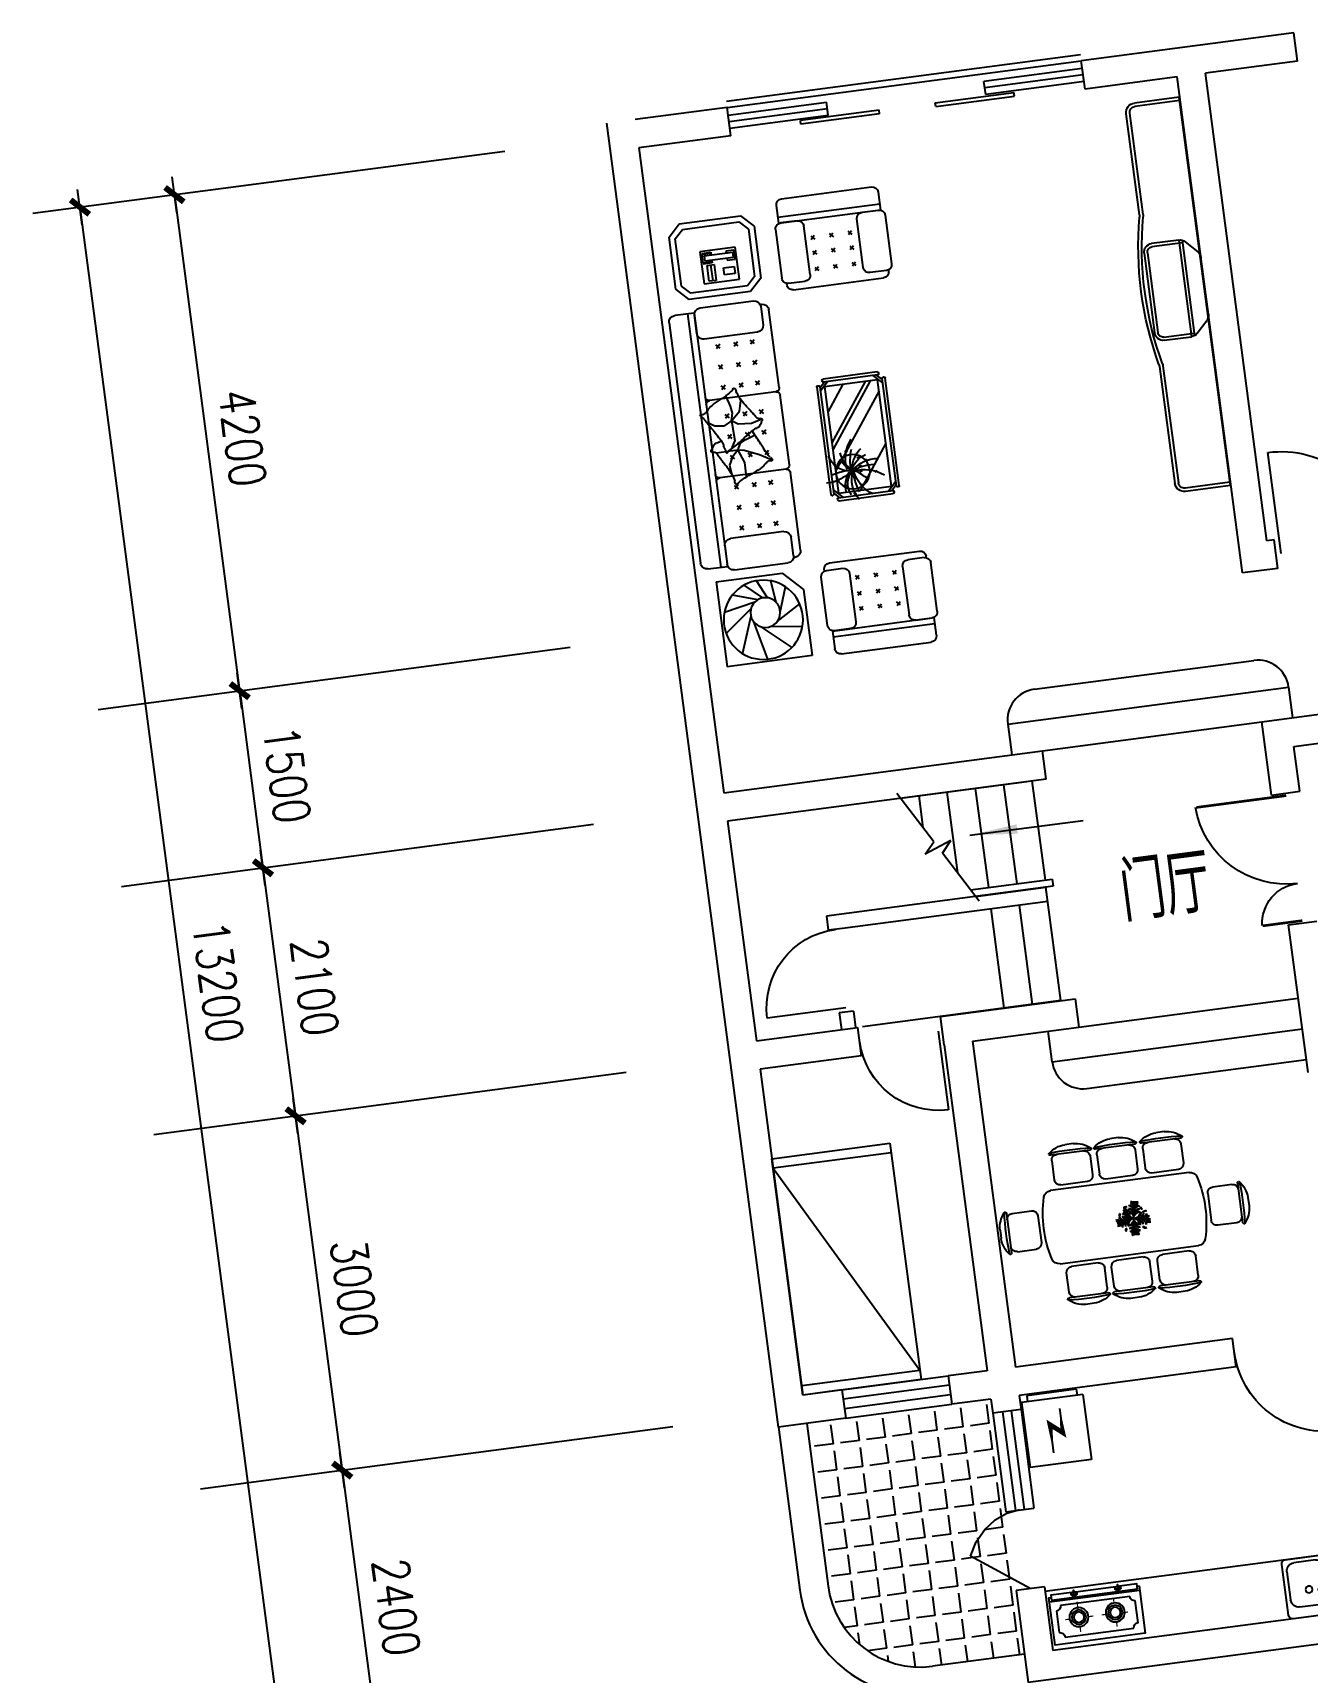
# Model space of a CAD drawing. Header units: millimetres. Extents: x 1109 to 32831, y 481 to 22737.
# Drawn here: x 1109 to 11815, y 8974 to 22737 of the extents above; entities that cross this region are included whole.
import ezdxf
from ezdxf.enums import TextEntityAlignment as Align

# ---------------------------------------------------------------- set-up
doc = ezdxf.new("R2010")
doc.units = ezdxf.units.MM
for name, color, linetype in [('AXIS', 3, 'Continuous'), ('BALCONY', 6, 'Continuous'), ('JJ', 252, 'Continuous'), ('PUB_DIM', 3, 'Continuous'), ('PUB_TEXT', 7, 'Continuous'), ('STAIR', 2, 'Continuous'), ('WALL', 255, 'Continuous'), ('WINDOW', 2, 'Continuous'), ('WINDOW_TEXT', 7, 'Continuous')]:
    doc.layers.add(name, color=color, linetype=linetype)
doc.styles.add('_HZPMK', font='txt.shx', dxfattribs={"bigfont": 'HZPMK.shx'})
doc.styles.add('DIM_FONT', font='SIMPLEX.shx', dxfattribs={"width": 0.8})
doc.styles.add('SIMPLEX', font='SIMPLEX.SHX')
doc.styles.get("Standard").update_dxf_attribs({"font": 'arial.ttf'})
doc.dimstyles.new('AXIS', dxfattribs={"dimtxt": 300, "dimasz": 1, "dimexe": 250, "dimexo": 300, "dimgap": 150, "dimtad": 1, "dimdec": 0, "dimdsep": 46, "dimtxsty": 'DIM_FONT', "dimblk": '_DIMX', "dimcen": 2.5, "dimse1": 1, "dimse2": 1, "dimclrt": 7, "dimadec": 0, "dimazin": 0, "dimtfac": 1, "dimtdec": 0, "dimtix": 1, "dimtmove": 2, "dimatfit": 3, "dimldrblk": '_DIMX', "dimfxl": 1, "dimtolj": 1, "dimtzin": 0, "dimarcsym": 0})

# ---------------------------------------------------------------- blocks, each defined once
blk = doc.blocks.new('_DIMX')
blk.add_line((-150, 0), (150, 0))
at = {"const_width": 50}
blk.add_lwpolyline([(-70, -70), (70, 70)], dxfattribs=at)
blk = doc.blocks.new('_C2IVN')
at = {"layer": 'JJ', "color": 8}
for p, q in [((-844, 1992), (-844, 1839)), ((-32, 2042), (-794, 2042)), ((18, 1842), (18, 1992)), ((327, 1946), (227, 1846)), ((847, 1946), (327, 1946)), ((947, 1846), (847, 1946)), ((-877, 1792), (-877, 1381)), ((18, 1892), (-844, 1892)), ((18, 1842), (-844, 1842)), ((-688, 1842), (-827, 1842)), ((-638, 1381), (-638, 1792)), ((-188, 1381), (-188, 1792)), ((-138, 1842), (2, 1842)), ((52, 1792), (52, 1381)), ((227, 1846), (227, 1405)), ((348, 1896), (277, 1825)), ((277, 1825), (277, 1426)), ((826, 1896), (348, 1896)), ((897, 1825), (826, 1896)), ((897, 1426), (897, 1825)), ((947, 1405), (947, 1846)), ((-549, 1700), (-579, 1669)), ((-579, 1700), (-549, 1669)), ((-391, 1700), (-422, 1669)), ((-422, 1700), (-391, 1669)), ((-234, 1700), (-264, 1669)), ((-264, 1700), (-234, 1669)), ((406, 1690), (706, 1690)), ((406, 1420), (406, 1690)), ((421, 1667), (489, 1667)), ((421, 1592), (421, 1667)), ((676, 1652), (436, 1652)), ((436, 1652), (436, 1607)), ((489, 1667), (489, 1652)), ((691, 1675), (616, 1675)), ((616, 1675), (616, 1652)), ((624, 1667), (624, 1652)), ((691, 1667), (624, 1667)), ((676, 1652), (676, 1607)), ((691, 1592), (691, 1667)), ((706, 1690), (706, 1420)), ((-549, 1573), (-579, 1542)), ((-579, 1573), (-549, 1542)), ((-391, 1573), (-422, 1542)), ((-422, 1573), (-391, 1542)), ((-234, 1573), (-264, 1542)), ((-264, 1573), (-234, 1542)), ((489, 1592), (421, 1592)), ((436, 1607), (676, 1607)), ((526, 1532), (436, 1532)), ((436, 1532), (436, 1472)), ((489, 1607), (489, 1592)), ((526, 1472), (526, 1532)), ((661, 1570), (601, 1570)), ((601, 1570), (601, 1435)), ((616, 1607), (616, 1585)), ((616, 1585), (691, 1585)), ((624, 1607), (624, 1592)), ((624, 1592), (691, 1592)), ((631, 1570), (631, 1435)), ((661, 1435), (661, 1570)), ((-549, 1435), (-579, 1405)), ((-579, 1435), (-549, 1405)), ((-422, 1435), (-391, 1405)), ((-391, 1435), (-422, 1405)), ((-234, 1435), (-264, 1405)), ((-264, 1435), (-234, 1405)), ((227, 1405), (327, 1305)), ((277, 1426), (348, 1355)), ((706, 1420), (406, 1420)), ((436, 1472), (526, 1472)), ((601, 1435), (661, 1435)), ((826, 1355), (897, 1426)), ((847, 1305), (947, 1405)), ((-844, 1331), (-844, 1322)), ((-827, 1331), (-688, 1331)), ((-32, 1272), (-794, 1272)), ((2, 1331), (-138, 1331)), ((18, 1331), (18, 1322)), ((327, 1305), (847, 1305)), ((348, 1355), (826, 1355)), ((194, 474), (194, 1132)), ((259, 1187), (249, 1187)), ((259, 1168), (259, 1014)), ((766, 1223), (314, 1223)), ((821, 1187), (821, -958)), ((821, 1187), (986, 1187)), ((821, 1014), (821, 1168)), ((876, 1187), (876, -958)), ((1041, 1132), (1041, -903)), ((314, 959), (766, 959)), ((351, 899), (385, 866)), ((351, 866), (385, 899)), ((491, 899), (524, 866)), ((491, 866), (524, 899)), ((642, 899), (675, 866)), ((642, 866), (675, 899)), ((351, 726), (385, 692)), ((351, 692), (385, 726)), ((491, 726), (524, 692)), ((491, 692), (524, 726)), ((642, 692), (675, 726)), ((642, 726), (675, 692)), ((351, 552), (385, 519)), ((351, 519), (385, 552)), ((491, 552), (524, 519)), ((491, 519), (524, 552)), ((642, 552), (675, 519)), ((642, 519), (675, 552)), ((-699, -473), (-699, 436)), ((-689, 446), (-684, 446)), ((-674, 427), (-630, 471)), ((-674, 399), (-602, 471)), ((-674, -473), (-674, 436)), ((-649, 486), (-649, 481)), ((-639, 496), (-180, 496)), ((-639, 471), (-180, 471)), ((-634, -469), (-634, 431)), ((-634, 431), (-184, 431)), ((-572, 431), (-184, -102)), ((-529, 431), (-184, -43)), ((-340, 431), (-184, 216)), ((-144, 399), (-216, 471)), ((-144, 427), (-188, 471)), ((-184, 431), (-184, -469)), ((-170, 486), (-170, 481)), ((-144, 436), (-144, -473)), ((-129, 446), (-134, 446)), ((-119, 436), (-119, -473)), ((227, 442), (788, 442)), ((529, 409), (534, 430)), ((620, 372), (647, 458)), ((647, 458), (653, 460)), ((-634, 336), (-184, -284)), ((194, -181), (194, 410)), ((351, 276), (385, 309)), ((351, 309), (385, 276)), ((491, 276), (524, 309)), ((491, 309), (524, 276)), ((552, 320), (529, 409)), ((627, 249), (552, 320)), ((610, 312), (620, 372)), ((627, 249), (610, 312)), ((642, 276), (675, 309)), ((642, 309), (675, 276)), ((374, 229), (465, 205)), ((465, 205), (576, 215)), ((576, 215), (627, 249)), ((627, 249), (623, 82)), ((627, 249), (697, 212)), ((697, 212), (772, 222)), ((772, 222), (834, 262)), ((351, 102), (385, 136)), ((351, 136), (385, 102)), ((528, 77), (451, 104)), ((491, 102), (524, 136)), ((491, 136), (524, 102)), ((577, 53), (528, 77)), ((607, -3), (577, 53)), ((601, 51), (649, 24)), ((623, 82), (650, 33)), ((642, 136), (675, 102)), ((642, 102), (675, 136)), ((649, 24), (686, 3)), ((650, 33), (656, 22)), ((-634, -106), (-371, -469)), ((331, -123), (432, -65)), ((351, -71), (385, -38)), ((351, -38), (385, -71)), ((432, -65), (556, -12)), ((491, -71), (524, -38)), ((491, -38), (524, -71)), ((556, -12), (607, -3)), ((607, -3), (565, -113)), ((565, -113), (566, -234)), ((607, -3), (692, -2)), ((607, -3), (658, -53)), ((642, -71), (675, -38)), ((642, -38), (675, -71)), ((658, -53), (693, -117)), ((693, -117), (683, -199)), ((706, -2), (791, -2)), ((194, -903), (194, -245)), ((227, -213), (788, -213)), ((351, -291), (385, -324)), ((351, -324), (385, -291)), ((491, -291), (524, -324)), ((491, -324), (524, -291)), ((642, -291), (675, -324)), ((642, -324), (675, -291)), ((-689, -483), (-684, -483)), ((-674, -437), (-602, -509)), ((-674, -465), (-630, -509)), ((-649, -524), (-649, -519)), ((-180, -509), (-639, -509)), ((-180, -534), (-639, -534)), ((-184, -469), (-634, -469)), ((-144, -437), (-216, -509)), ((-144, -465), (-188, -509)), ((-170, -524), (-170, -519)), ((-129, -483), (-134, -483)), ((351, -464), (385, -497)), ((351, -497), (385, -464)), ((491, -464), (524, -497)), ((491, -497), (524, -464)), ((642, -497), (675, -464)), ((642, -464), (675, -497)), ((351, -637), (385, -671)), ((351, -671), (385, -637)), ((491, -637), (524, -671)), ((491, -671), (524, -637)), ((642, -637), (675, -671)), ((642, -671), (675, -637)), ((259, -940), (259, -785)), ((314, -730), (766, -730)), ((821, -785), (821, -940)), ((259, -958), (249, -958)), ((986, -958), (818, -958)), ((-844, -1100), (-844, -1091)), ((-827, -1100), (-688, -1100)), ((-32, -1041), (-794, -1041)), ((2, -1100), (-138, -1100)), ((18, -1100), (18, -1091)), ((373, -1073), (213, -1233)), ((766, -995), (314, -995)), ((933, -1073), (373, -1073)), ((933, -1073), (933, -1793)), ((-877, -1561), (-877, -1150)), ((-638, -1150), (-638, -1561)), ((-579, -1205), (-549, -1175)), ((-549, -1205), (-579, -1175)), ((-391, -1205), (-422, -1175)), ((-422, -1205), (-391, -1175)), ((-264, -1205), (-234, -1175)), ((-234, -1205), (-264, -1175)), ((-188, -1150), (-188, -1561)), ((52, -1561), (52, -1150)), ((213, -1233), (213, -1793)), ((432, -1398), (360, -1192)), ((455, -1312), (476, -1126)), ((521, -1264), (595, -1110)), ((561, -1259), (702, -1132)), ((605, -1269), (812, -1204)), ((-579, -1342), (-549, -1312)), ((-549, -1342), (-579, -1312)), ((-422, -1342), (-391, -1312)), ((-391, -1342), (-422, -1312)), ((-264, -1342), (-234, -1312)), ((-234, -1342), (-264, -1312)), ((467, -1471), (260, -1348)), ((633, -1285), (896, -1338)), ((668, -1333), (904, -1515)), ((-579, -1469), (-549, -1439)), ((-549, -1469), (-579, -1439)), ((-422, -1469), (-391, -1439)), ((-391, -1469), (-422, -1439)), ((-264, -1469), (-234, -1439)), ((-234, -1469), (-264, -1439)), ((525, -1504), (262, -1540)), ((610, -1497), (373, -1703)), ((664, -1447), (590, -1775)), ((680, -1399), (792, -1698)), ((-844, -1761), (-844, -1609)), ((18, -1611), (-844, -1611)), ((-688, -1611), (-827, -1611)), ((-138, -1611), (2, -1611)), ((18, -1611), (18, -1761)), ((18, -1661), (-844, -1661)), ((-32, -1811), (-794, -1811)), ((213, -1793), (933, -1793))]:
    blk.add_line(p, q, dxfattribs=at)
for centre, radius in [((-327, -308), 144), ((580, -1442), 333), ((556, -1384), 125)]:
    blk.add_circle(centre, radius, dxfattribs=at)
for centre, radius, start, end in [((-794, 1992), 50, 90, 180), ((-32, 1992), 50, 0, 90), ((-827, 1792), 50, 90, 180), ((-688, 1792), 50, 0, 90), ((-138, 1792), 50, 90, 180), ((2, 1792), 50, 0, 90), ((-827, 1381), 50, 180, 270), ((-688, 1381), 50, 270, 0), ((-138, 1381), 50, 180, 270), ((2, 1381), 50, 270, 0), ((-794, 1322), 50, 180, 270), ((-32, 1322), 50, 270, 0), ((249, 1132), 55, 90, 180), ((314, 1168), 55, 90, 180), ((766, 1168), 55, 0, 90), ((986, 1132), 55, 0, 90), ((314, 1014), 55, 180, 270), ((766, 1014), 55, 270, 0), ((-689, 436), 10, 90, 180), ((-684, 436), 10, 0, 90), ((-639, 486), 10, 90, 180), ((-639, 481), 10, 180, 270), ((-180, 486), 10, 0, 90), ((-180, 481), 10, 270, 0), ((-134, 436), 10, 90, 180), ((-129, 436), 10, 0, 90), ((227, 475), 33, 180, 270), ((227, 409), 33, 90, 180), ((37, 684), 559, 325.4126, 332.1561), ((190, 603), 385, 332.1561, 340.2795), ((500, 492), 56.4, 340.2795, 356.2928), ((610, 485), 53.6, 159.8645, 176.2928), ((602, 488), 45.6, 141.213, 159.8645), ((571, 513), 5.2, 83.8661, 141.213), ((570, 503), 15, 33.4134, 83.8661), ((639, 549), 67.7, 213.4134, 236.5715), ((1915, 2483), 2385, 236.5715, 237.7316), ((728, 602), 161, 237.7316, 242.1966), ((881, 892), 489, 242.1966, 244.6678), ((40, -884), 1477, 63.2463, 64.6678), ((-103, -1168), 1795, 60.6692, 63.2463), ((788, 475), 33, 270, 0), ((788, 409), 33, 0, 90), ((-1874, 1817), 2775, 325.6145, 326.4901), ((1946, -713), 1807, 145.4049, 146.4901), ((4960, -2791), 5467, 145.0565, 145.4049), ((-3810, 3336), 5231, 325.0565, 325.4126), ((689, 243), 176, 52.4353, 60.6692), ((753, 325), 72.6, 38.8084, 52.4353), ((945, 479), 174, 218.8084, 227.6032), ((1040, 584), 315, 227.6032, 231.6909), ((1473, -131), 750, 145.8019, 148.3802), ((866, 364), 35.3, 231.6909, 243.9379), ((857, 345), 13.7, 243.9379, 261.2374), ((911, 251), 71, 129.9234, 145.8019), ((865, 400), 69.1, 261.2374, 268.9162), ((864, 343), 12.7, 268.9162, 311.9297), ((831, 346), 53.9, 309.9234, 328.1636), ((877, 330), 5.64, 65.228, 131.9297), ((850, 335), 31.6, 328.1636, 352.4572), ((877, 331), 3.97, 352.4572, 65.228), ((382, 225), 11.4, 79.6592, 211.7183), ((426, 252), 62.4, 211.7183, 217.0321), ((343, 190), 40.5, 30.4335, 37.0321), ((83, 36), 343, 29.121, 30.4335), ((899, 491), 592, 209.121, 210.1198), ((390, 268), 32.1, 259.6592, 325.6145), ((556, 292), 195, 210.1198, 216.4272), ((455, 218), 69.4, 216.4272, 227.0111), ((421, 182), 20.2, 227.0111, 270.9539), ((422, 120), 41.1, 60.4885, 90.9539), ((-1, -628), 901, 57.8519, 60.4885), ((366, 175), 104, 336.2962, 342.1681), ((3217, -1242), 2818, 149.4252, 151.9004), ((4721, -2131), 4564, 148.3802, 149.4252), ((-3686, 2036), 4564, 332.776, 333.8211), ((-2119, 1266), 2818, 333.8211, 336.2962), ((-326, -1145), 1511, 55.8164, 57.8519), ((-265, -1055), 1402, 52.9687, 55.8164), ((696, 218), 192, 232.9687, 240.6692), ((676, -15), 20.7, 10.0915, 60.6692), ((875, -48), 175, 158.024, 164.9225), ((563, 78), 161, 338.024, 345.2264), ((657, 53), 63.8, 345.2264, 357.4165), ((780, 47), 59.4, 164.7831, 177.4165), ((823, 36), 104, 151.9004, 164.7831), ((1137, 900), 901, 243.5599, 244.8844), ((772, 121), 41.1, 244.8844, 275.3498), ((778, 60), 20.2, 51.407, 95.3498), ((816, -23), 32.1, 84.0551, 150.0104), ((747, 22), 69.4, 40.823, 51.407), ((652, -60), 195, 34.5157, 40.823), ((325, -285), 592, 33.5169, 34.5157), ((1104, 231), 343, 213.5169, 214.8293), ((820, 20), 11.4, 264.0551, 36.1142), ((856, 58), 40.5, 214.8293, 221.428), ((779, -10), 62.4, 36.1142, 41.428), ((-606, -344), 291, 13.0452, 49.7766), ((-570, -228), 293, 348.5516, 40.9815), ((-815, -280), 502, 358.3286, 18.729), ((-293, -130), 6, 90, 270), ((-293, -130), 6, 270, 90), ((362, -125), 31.6, 152.5595, 176.8531), ((335, -124), 3.97, 176.8531, 249.6239), ((335, -122), 5.64, 249.6239, 316.3255), ((382, -135), 53.9, 134.3193, 152.5595), ((349, -135), 12.7, 93.3121, 136.3255), ((295, -46), 71, 314.3193, 330.1978), ((352, -191), 69.1, 85.6333, 93.3121), ((-294, 291), 750, 330.1978, 332.776), ((356, -136), 13.7, 68.3338, 85.6333), ((348, -156), 35.3, 56.0868, 68.3338), ((192, -388), 315, 51.9991, 56.0868), ((1200, -411), 559, 149.8085, 156.552), ((700, -10), 4.18, 190.0915, 333.5248), ((696, -8), 8.25, 333.5248, 357.164), ((735, -10), 30.4, 164.9225, 177.164), ((5238, -2761), 5231, 149.4524, 149.8085), ((-3975, 2676), 5467, 329.4524, 329.8007), ((-811, 835), 1807, 329.8007, 330.8859), ((3191, -1394), 2775, 150.0104, 150.8859), ((-511, -482), 260, 44.4861, 99.3762), ((-474, -613), 346, 65.0888, 95.9637), ((-451, -226), 6, 90, 270), ((-496, -364), 190, 24.0956, 76.2953), ((-451, -226), 6, 270, 90), ((-395, -270), 6, 90, 270), ((-395, -270), 6, 270, 90), ((-388, -196), 6, 90, 270), ((-388, -196), 6, 270, 90), ((-370, -176), 126, 298.8901, 348.4579), ((-500, -110), 259, 318.7581, 353.8624), ((-329, -109), 193, 276.9904, 348.0284), ((-286, -259), 6, 90, 270), ((-286, -259), 6, 270, 90), ((-263, -231), 6, 90, 270), ((-263, -231), 6, 270, 90), ((227, -180), 33, 180, 270), ((227, -246), 33, 90, 180), ((279, -277), 174, 43.2042, 51.9991), ((459, -108), 72.6, 223.2042, 236.8312), ((515, -22), 176, 236.8312, 245.0651), ((1198, 1446), 1795, 245.0651, 247.6422), ((1077, 1152), 1477, 247.6422, 249.0637), ((374, -683), 489, 66.5925, 69.0637), ((504, -383), 161, 62.1274, 66.5925), ((-535, -2349), 2385, 60.9674, 62.1274), ((589, -323), 67.7, 37.8092, 60.9674), ((621, -259), 45.6, 325.6089, 344.2604), ((613, -257), 53.6, 344.2604, 0.6887), ((723, -255), 56.4, 164.6754, 180.6887), ((1040, -342), 385, 156.552, 164.6754), ((788, -180), 33, 270, 0), ((788, -246), 33, 0, 90), ((-385, -624), 325, 81.2496, 128.2333), ((-520, -330), 6, 90, 270), ((-520, -330), 6, 270, 90), ((-620, -269), 287, 301.315, 352.1378), ((-1569, 1013), 1790, 309.0488, 312.6799), ((-395, -311), 6, 90, 270), ((-395, -311), 6, 270, 90), ((-967, -267), 642, 340.5249, 357.8244), ((-540, -405), 234, 323.3231, 25.7633), ((-339, -303), 6, 90, 270), ((-339, -303), 6, 270, 90), ((-329, -283), 6, 90, 270), ((-326, -314), 6, 90, 270), ((-329, -283), 6, 270, 90), ((92, 395), 810, 238.9873, 250.361), ((-326, -314), 6, 270, 90), ((-319, -300), 6, 90, 270), ((-440, -421), 169, 332.9909, 45.9102), ((-319, -300), 6, 270, 90), ((-306, -294), 6, 90, 270), ((-306, -294), 6, 270, 90), ((-482, -448), 233, 355.8741, 36.9558), ((-287, -782), 490, 73.8561, 89.1105), ((-250, -415), 6, 90, 270), ((-250, -415), 6, 270, 90), ((-119, -156), 219, 252.9456, 276.4814), ((655, -272), 15, 217.8092, 268.262), ((654, -282), 5.2, 268.262, 325.6089), ((-689, -473), 10, 180, 270), ((-684, -473), 10, 270, 0), ((-639, -519), 10, 90, 180), ((-639, -524), 10, 180, 270), ((-385, -424), 6, 90, 270), ((-385, -424), 6, 270, 90), ((-322, -492), 6, 90, 270), ((-322, -492), 6, 270, 90), ((-180, -519), 10, 0, 90), ((-180, -524), 10, 270, 0), ((-134, -473), 10, 180, 270), ((-129, -473), 10, 270, 0), ((314, -785), 55, 90, 180), ((766, -785), 55, 0, 90), ((249, -903), 55, 180, 270), ((314, -940), 55, 180, 270), ((766, -940), 55, 270, 0), ((986, -903), 55, 270, 0), ((-827, -1150), 50, 90, 180), ((-794, -1091), 50, 90, 180), ((-688, -1150), 50, 0, 90), ((-138, -1150), 50, 90, 180), ((-32, -1091), 50, 360, 90), ((2, -1150), 50, 0, 90), ((-827, -1561), 50, 180, 270), ((-688, -1561), 50, 270, 0), ((-138, -1561), 50, 180, 270), ((2, -1561), 50, 270, 0), ((-794, -1761), 50, 180, 270), ((-32, -1761), 50, 270, 0)]:
    blk.add_arc(centre, radius, start, end, dxfattribs=at)
at = {"style": 'DIM_FONT', "width": 0.8, "flags": 9}
for tag in ['XSIZE', 'YSIZE']:
    blk.add_attdef(tag, (0, 0), '', height=0.5, dxfattribs=at)
blk = doc.blocks.new('M_C26ZLR')
for p, q in [((-238, 923), (222, 923)), ((-58, 1023), (42, 1023)), ((-233, 856), (-233, 631)), ((217, 856), (217, 631)), ((-165, 563), (150, 563)), ((-939, -238), (-939, 222)), ((-872, 217), (-647, 217)), ((856, 217), (631, 217)), ((923, 222), (923, -238)), ((-1039, -58), (-1039, 42)), ((-579, -165), (-579, 150)), ((563, 150), (563, -165)), ((1023, 42), (1023, -58)), ((-872, -233), (-647, -233)), ((856, -233), (631, -233)), ((-233, -872), (-233, -647)), ((150, -579), (-165, -579)), ((217, -872), (217, -647)), ((222, -939), (-238, -939)), ((42, -1039), (-58, -1039))]:
    blk.add_line(p, q)
blk.add_circle((-8, -8), 500)
for centre, radius, start, end in [((-247, 940), 10, 130.7265, 202.67), ((-238, 943), 20, 202.67, 270), ((-48, 708), 316, 91.7651, 130.7265), ((-8, -1754), 2713, 84.8023, 95.1977), ((-165, 856), 67.5, 90, 180), ((32, 708), 316, 49.2735, 88.2349), ((150, 856), 67.5, 0, 90), ((222, 943), 20, 270, 337.33), ((231, 940), 10, 337.33, 49.2735), ((-165, 631), 67.5, 180, 270), ((150, 631), 67.5, 270, 0), ((-724, 32), 316, 139.2735, 178.2349), ((1739, -8), 2713, 174.8023, 185.1977), ((-955, 231), 10, 67.33, 139.2735), ((-959, 222), 20, 0, 67.33), ((-872, 150), 67.5, 90, 180), ((-647, 150), 67.5, 0, 90), ((631, 150), 67.5, 90, 180), ((856, 150), 67.5, 0, 90), ((943, 222), 20, 112.67, 180), ((940, 231), 10, 40.7265, 112.67), ((708, 32), 316, 1.7651, 40.7265), ((-1754, -8), 2713, 354.8023, 5.1977), ((-724, -48), 316, 181.7651, 220.7265), ((-872, -165), 67.5, 180, 270), ((-647, -165), 67.5, 270, 0), ((631, -165), 67.5, 180, 270), ((856, -165), 67.5, 270, 0), ((708, -48), 316, 319.2735, 358.2349), ((-955, -247), 10, 220.7265, 292.67), ((-959, -238), 20, 292.67, 0), ((943, -238), 20, 180, 247.33), ((940, -247), 10, 247.33, 319.2735), ((-165, -647), 67.5, 90, 180), ((150, -647), 67.5, 0, 90), ((-165, -872), 67.5, 180, 270), ((150, -872), 67.5, 270, 0), ((-247, -955), 10, 157.33, 229.2735), ((-238, -959), 20, 90, 157.33), ((-48, -724), 316, 229.2735, 268.2349), ((-8, 1739), 2713, 264.8023, 275.1977), ((32, -724), 316, 271.7651, 310.7265), ((222, -959), 20, 22.67, 90), ((231, -955), 10, 310.7265, 22.67)]:
    blk.add_arc(centre, radius, start, end)
at = {"width": 0.8, "flags": 9}
for tag in ['XSIZE', 'YSIZE']:
    blk.add_attdef(tag, (0, 0), '', height=0.5, dxfattribs=at)
blk = doc.blocks.new('M_E28MVF')
at = {"color": 0, "linetype": 'ByBlock'}
for p, q in [((0, 413), (0, -413)), ((564, 454), (41, 454)), ((193, 413), (482, 413)), ((606, -413), (606, 413)), ((110, 110), (110, 330)), ((564, 330), (564, 110)), ((65, -3), (76, 16)), ((280, -98), (118, 24)), ((482, 28), (193, 28)), ((79, -42), (266, -122)), ((110, -330), (110, -110)), ((194, -28), (482, -28)), ((266, -122), (280, -98)), ((564, -110), (564, -330)), ((41, -454), (564, -454)), ((482, -413), (193, -413))]:
    blk.add_line(p, q, dxfattribs=at)
for centre, radius in [((275, 213), 34.4), ((69, 83), 27.5), ((69, -83), 27.5), ((275, -213), 34.4)]:
    blk.add_circle(centre, radius, dxfattribs=at)
for centre, radius, start, end in [((41, 413), 41.3, 90, 180), ((193, 330), 82.6, 90, 180), ((482, 330), 82.6, 0, 90), ((564, 413), 41.3, 0, 90), ((100, 3), 27.5, 50.5377, 150), ((193, 110), 82.6, 180, 270), ((482, 110), 82.6, 270, 0), ((89, -16), 27.5, 150, 249.4623), ((193, -110), 82.6, 146.607, 180), ((482, -110), 82.6, 0, 90), ((193, -330), 82.6, 180, 270), ((482, -330), 82.6, 270, 0), ((41, -413), 41.3, 180, 270), ((564, -413), 41.3, 270, 0)]:
    blk.add_arc(centre, radius, start, end, dxfattribs=at)
at = {"style": 'DIM_FONT', "width": 0.8, "flags": 9}
for tag in ['XSIZE', 'YSIZE']:
    blk.add_attdef(tag, (0, 0), '', height=0.5, dxfattribs=at)
blk = doc.blocks.new('M_B8IMA')
for p, q in [((0.2774, 1.9293), (0.202, 1.6557)), ((0.5, 0), (0.2774, 1.9293)), ((0.202, 1.6557), (0.1396, 1.3096)), ((0.1396, 1.3096), (0.093, 0.9062)), ((0.093, 0.9062), (0.0642, 0.4632)), ((-0.5, 0.5), (0.0562, 0.5)), ((0.0642, 0.4632), (0.0545, 0)), ((0.0562, 0.5), (0.0562, -0.5)), ((-0.5, 0.15), (0.0562, 0.15)), ((-0.5, -0.15), (0.0562, -0.15)), ((-0.5, -0.5), (0.0562, -0.5))]:
    blk.add_line(p, q)
blk = doc.blocks.new('_E2XNZ')
at = {"layer": 'JJ', "linetype": 'Continuous'}
for p, q in [((-365, 382), (-365, -382)), ((-416, 171), (-416, 165)), ((-416, -200), (-416, -206))]:
    blk.add_line(p, q, dxfattribs=at)
for points in [[(-419, 184), (-419, 362), (-378, 362), (-378, -365)], [(-400, -382), (0, -382), (0, 382), (-400, 382), (-400, 362)], [(-322, -293), (-322, 293)], [(-282, 334), (-99, 334)], [(-55, 289), (-55, -293)], [(-419, -187), (-419, 153)], [(-378, -365), (-419, -365), (-419, -218)], [(-400, -365), (-400, -382)], [(-95, -334), (-282, -334)]]:
    blk.add_lwpolyline(points, dxfattribs=at)
for points in [[(-407, 165), (-433, 165), (-433, 171), (-407, 171)], [(-407, -206), (-433, -206), (-433, -200), (-407, -200)]]:
    blk.add_lwpolyline(points, close=True, dxfattribs=at)
for points in [[(-409, 144, 0.174705), (-405, 146, 0.104203), (-401, 151, 0.064948), (-398, 159, 0.051099), (-397, 168, 0.051099), (-398, 178, 0.064948), (-401, 185, 0.104203), (-405, 191, 0.174705), (-409, 192, 0.174705), (-414, 191, 0.104203), (-418, 185, 0.122225), (-421, 171, 0.051099)], [(-421, 165, 0.122225), (-418, 151, 0.104203), (-414, 146, 0.174705), (-409, 144, 0.174705)], [(-401, 144, 0.174705), (-397, 146, 0.104203), (-393, 151, 0.064948), (-390, 159, 0.051099), (-389, 168, 0.051099), (-390, 178, 0.064948), (-393, 185, 0.104203), (-397, 191, 0.174705), (-401, 192, 0.171308), (-405, 191, 0.104203)], [(-405, 146, 0.171308), (-401, 144, 0.174705)], [(-409, -227, 0.174705), (-405, -225, 0.104203), (-401, -220, 0.064948), (-398, -212, 0.051099), (-397, -203, 0.051099), (-398, -193, 0.064948), (-401, -186, 0.104203), (-405, -180, 0.174705), (-409, -179, 0.174705), (-414, -180, 0.104203), (-418, -186, 0.122225), (-421, -200, 0.051099)], [(-421, -206, 0.122225), (-418, -220, 0.104203), (-414, -225, 0.174705), (-409, -227, 0.174705)], [(-401, -227, 0.174705), (-397, -225, 0.104203), (-393, -220, 0.064948), (-390, -212, 0.051099), (-389, -203, 0.051099), (-390, -193, 0.064948), (-393, -186, 0.104203), (-397, -180, 0.174705), (-401, -179, 0.171308), (-405, -180, 0.104203)], [(-405, -225, 0.171308), (-401, -227, 0.174705)]]:
    blk.add_lwpolyline(points, format="xyb", dxfattribs=at)
at = {"layer": 'JJ', "linetype": 'Continuous', "const_width": 10}
for points in [[(-336, 152), (-270, 152)], [(-200, 233), (-200, 268)], [(-136, 154), (-82, 154)], [(-200, 31), (-200, 75)], [(-200, -99), (-200, -40)], [(-331, -155), (-281, -155)], [(-195, -262), (-195, -221)], [(-126, -155), (-85, -155)]]:
    blk.add_lwpolyline(points, dxfattribs=at)
at = {"layer": 'JJ', "linetype": 'Continuous'}
for centre, radius in [((-206, 153), 80), ((-206, 153), 60.4), ((-206, 153), 43.8), ((-206, -155), 80), ((-206, -155), 60.4), ((-206, -155), 43.8)]:
    blk.add_circle(centre, radius, dxfattribs=at)
for centre, radius, start, end in [((-322, 334), 40.7, 270, 0), ((-55, 334), 44.4, 180, 270), ((-322, -334), 40.7, 0, 90), ((-55, -334), 40.7, 90, 180)]:
    blk.add_arc(centre, radius, start, end, dxfattribs=at)
at = {"style": 'DIM_FONT', "width": 0.8, "flags": 9}
for tag in ['XSIZE', 'YSIZE']:
    blk.add_attdef(tag, (0, 0), '', height=0.5, dxfattribs=at)
blk = doc.blocks.new('_DBLK')
blk.add_line((-0.45, 0), (-0.45, -0.95))
blk.add_arc((-0.45, 0), 0.95, 270, 0)
at = {"layer": 'WINDOW_TEXT', "style": 'SIMPLEX', "flags": 9}
blk.add_attdef('A', text='', height=1, dxfattribs=at).set_placement((0, 1.5), align=Align.MIDDLE)
blk = doc.blocks.new('RECTANG')
for p, q in [((1, 1), (0, 1)), ((0, 1), (0, 0)), ((1, 0), (1, 1)), ((0, 0), (1, 0))]:
    blk.add_line(p, q)
blk = doc.blocks.new('M_C0')
for p, q in [((-920, 0), (-920, 1000)), ((-920, 1000), (920, 0)), ((920, 1000), (920, 0))]:
    blk.add_line(p, q)
at = {"xscale": 1999.996, "yscale": 999.998, "zscale": 1999.996}
blk.add_blockref('RECTANG', (-1000, 0), dxfattribs=at)
at = {"width": 0.8, "flags": 9}
for tag, p, height in [('XSIZE', (-998, 784), 0.0001), ('YSIZE', (998, 768), 0.0001), ('XSIZE', (0, 0), 0.5), ('YSIZE', (0, 0), 0.5)]:
    blk.add_attdef(tag, p, '', height=height, dxfattribs=at)
blk = doc.blocks.new('_E3ZHJ')
at = {"layer": 'JJ'}
for p, q in [((0, 420), (50, 420)), ((0, 0), (0, 420)), ((50, 470), (600, 470)), ((50, -50), (50, 470)), ((600, -50), (600, 470)), ((142, 160), (346, 160)), ((265, 258), (503, 258)), ((346, 160), (265, 258)), ((0, 0), (50, 0)), ((50, -50), (600, -50))]:
    blk.add_line(p, q, dxfattribs=at)
at = {"layer": 'JJ', "linetype": 'Continuous'}
for points in [[(503, 258, 0, 40, 0), (265, 258, 40, 40, 0), (307, 207, 40, 40, 0)], [(142, 160, 0, 40, 0), (346, 160, 40, 40, 0), (307, 207, 40, 40, 0)]]:
    blk.add_lwpolyline(points, format="xyseb", dxfattribs=at)
at = {"style": 'DIM_FONT', "width": 0.8, "flags": 9}
for tag in ['XSIZE', 'YSIZE']:
    blk.add_attdef(tag, (0, 0), '', height=0.5, dxfattribs=at)
blk = doc.blocks.new('_WBLK')
for p, q in [((-0.5, 0.5), (0.5, 0.5)), ((0.5, 0.167), (-0.5, 0.167)), ((0.5, -0.167), (-0.5, -0.167)), ((-0.5, -0.5), (0.5, -0.5))]:
    blk.add_line(p, q)
at = {"layer": 'WINDOW_TEXT', "style": 'SIMPLEX', "flags": 9}
blk.add_attdef('A', text='', height=1, dxfattribs=at).set_placement((0, 1.5), align=Align.MIDDLE)
blk = doc.blocks.new('_C0IGJ')
at = {"layer": 'JJ', "color": 8}
for p, q in [((-215, 1069), (199, 1069)), ((-53, 1159), (37, 1159)), ((-210, 1008), (-210, 806)), ((195, 1008), (195, 806)), ((-150, 745), (134, 745)), ((-763, 115), (-763, 529)), ((-702, 525), (-500, 525)), ((-395, -888), (-395, 580)), ((379, 580), (379, -888)), ((686, 525), (484, 525)), ((747, 115), (747, 529)), ((-853, 278), (-853, 367)), ((-439, 181), (-439, 464)), ((423, 181), (423, 464)), ((837, 278), (837, 367)), ((-763, -361), (-763, 53)), ((-702, 120), (-500, 120)), ((-702, 48), (-500, 48)), ((686, 120), (484, 120)), ((686, 48), (484, 48)), ((747, -361), (747, 53)), ((-853, -199), (-853, -110)), ((-439, -296), (-439, -12)), ((38, -69), (7, -247)), ((423, -296), (423, -12)), ((837, -199), (837, -110)), ((-170, -278), (7, -247)), ((187, -247), (7, -247)), ((38, -424), (7, -247)), ((-763, -847), (-763, -433)), ((-702, -357), (-500, -357)), ((-702, -438), (-500, -438)), ((-439, -782), (-439, -499)), ((423, -782), (423, -499)), ((686, -357), (484, -357)), ((686, -438), (484, -438)), ((747, -847), (747, -433)), ((-853, -685), (-853, -596)), ((837, -685), (837, -596)), ((-702, -843), (-500, -843)), ((686, -843), (484, -843)), ((-210, -1316), (-210, -1114)), ((-150, -1053), (134, -1053)), ((195, -1316), (195, -1114)), ((-215, -1377), (199, -1377)), ((-53, -1467), (37, -1467))]:
    blk.add_line(p, q, dxfattribs=at)
for centre, radius, start, end in [((-223, 1083), 9, 130.7265, 202.67), ((-215, 1087), 18, 202.67, 270), ((-44, 875), 284, 91.7651, 130.7265), ((-8, -1341), 2441, 84.8023, 95.1977), ((-150, 1008), 60.8, 90, 180), ((28, 875), 284, 49.2735, 88.2349), ((134, 1008), 60.8, 0, 90), ((199, 1087), 18, 270, 337.33), ((207, 1083), 9, 337.33, 49.2735), ((-8, -548), 1249, 74.8539, 105.1461), ((-150, 806), 60.8, 180, 270), ((134, 806), 60.8, 270, 0), ((-569, 358), 284, 139.2735, 178.2349), ((1647, 322), 2441, 174.8023, 185.1977), ((-778, 538), 9, 67.33, 139.2735), ((-781, 529), 18, 0, 67.33), ((-702, 464), 60.8, 90, 180), ((-500, 464), 60.8, 0, 90), ((-315, 580), 80, 104.1071, 180), ((299, 580), 80, 0, 75.8929), ((484, 464), 60.8, 90, 180), ((686, 464), 60.8, 0, 90), ((765, 529), 18, 112.67, 180), ((762, 538), 9, 40.7265, 112.67), ((-1663, 322), 2441, 354.8023, 5.1977), ((553, 358), 284, 1.7651, 40.7265), ((-569, 287), 284, 181.7651, 220.7265), ((-702, 181), 60.8, 180, 270), ((-500, 181), 60.8, 270, 0), ((484, 181), 60.8, 180, 270), ((686, 181), 60.8, 270, 0), ((553, 287), 284, 319.2735, 358.2349), ((-569, -118), 284, 139.2735, 178.2349), ((1647, -154), 2441, 174.8023, 185.1977), ((-778, 107), 9, 220.7265, 292.67), ((-778, 61), 9, 67.33, 139.2735), ((-781, 115), 18, 292.67, 0), ((-781, 53), 18, 0, 67.33), ((-702, -12), 60.8, 90, 180), ((-500, -12), 60.8, 0, 90), ((484, -12), 60.8, 90, 180), ((686, -12), 60.8, 0, 90), ((765, 115), 18, 180, 247.33), ((765, 53), 18, 112.67, 180), ((762, 107), 9, 247.33, 319.2735), ((762, 61), 9, 40.7265, 112.67), ((553, -118), 284, 1.7651, 40.7265), ((-1663, -154), 2441, 354.8023, 5.1977), ((-106, -182), 20.5, 77.0577, 212.8533), ((-95, -194), 28.8, 95.1845, 178.654), ((-77, -182), 20.5, 77.0577, 212.8533), ((-65, -194), 28.8, 95.1845, 178.654), ((-168, -330), 194, 25.4772, 66.6585), ((-51, -167), 20.7, 49.742, 168.7475), ((-34, -195), 45, 94.618, 138.2106), ((-44, -124), 20.7, 49.742, 168.7475), ((-27, -152), 45, 94.618, 138.2106), ((-45, -221), 56.1, 353.4259, 93.6346), ((-73, -246), 84.9, 11.6665, 73.1878), ((-16, -194), 31.3, 54.9865, 154.4034), ((13, -258), 90, 97.5759, 125.8942), ((-36, -194), 57.5, 15.2489, 85.3937), ((-72, -224), 96.5, 21.3712, 65.0366), ((-67, -191), 96.5, 21.3712, 65.0366), ((-31, -161), 57.5, 15.2489, 85.3937), ((-48, -170), 93.5, 34.0763, 63.3794), ((-6, -128), 41.5, 26.29, 89.6243), ((-3, -109), 41.5, 26.29, 89.6243), ((-44, -151), 93.5, 34.0763, 63.3794), ((90, -252), 96.5, 94.9634, 138.6288), ((66, -212), 57.5, 74.6063, 144.7511), ((96, -220), 96.5, 94.9634, 138.6288), ((72, -179), 57.5, 74.6063, 144.7511), ((85, -194), 93.5, 96.6206, 125.9237), ((60, -140), 41.5, 70.3757, 133.71), ((88, -175), 93.5, 96.6206, 125.9237), ((63, -121), 41.5, 70.3757, 133.71), ((121, -171), 20.7, 49.742, 168.7475), ((137, -199), 45, 94.618, 138.2106), ((-569, -190), 284, 181.7651, 220.7265), ((-702, -296), 60.8, 180, 270), ((-500, -296), 60.8, 270, 0), ((-130, -237), 41.5, 180.3757, 243.71), ((-88, -195), 93.5, 206.6206, 235.9237), ((-119, -303), 41.5, 136.29, 199.6243), ((-65, -328), 93.5, 144.0763, 173.3794), ((-69, -192), 93.5, 206.6206, 235.9237), ((-111, -234), 41.5, 180.3757, 243.71), ((-100, -300), 41.5, 136.29, 199.6243), ((-46, -324), 93.5, 144.0763, 173.3794), ((-48, -173), 96.5, 204.9634, 248.6288), ((-78, -209), 57.5, 184.6063, 254.7511), ((-60, -311), 57.5, 125.2489, 195.3937), ((-19, -335), 96.5, 131.3712, 175.0366), ((-91, -356), 20.7, 11.2525, 130.258), ((-46, -203), 57.5, 184.6063, 254.7511), ((-16, -167), 96.5, 204.9634, 248.6288), ((-107, -384), 45, 41.7894, 85.382), ((-57, -206), 27.6, 48.8744, 188.9763), ((-44, -230), 45, 83.7536, 154.097), ((-28, -306), 57.5, 125.2489, 195.3937), ((13, -329), 96.5, 131.3712, 175.0366), ((6, -167), 84.9, 196.8122, 258.3335), ((-19, -195), 56.1, 176.3654, 276.5741), ((-33, -251), 46.6, 71.4477, 149.3672), ((-2, -361), 152, 95.4007, 118.139), ((0, -304), 56.1, 103.4259, 203.6346), ((34, -322), 84.9, 121.6665, 183.1878), ((-73, -248), 84.9, 286.8122, 348.3335), ((-45, -273), 56.1, 266.3654, 6.5741), ((-72, -270), 96.5, 294.9634, 338.6288), ((-36, -300), 57.5, 274.6063, 344.7511), ((-67, -302), 96.5, 294.9634, 338.6288), ((0, -212), 20.3, 24.2257, 165.1279), ((5, -228), 28.1, 60.4398, 138.6694), ((65, -240), 56.1, 66.3654, 166.5741), ((83, -273), 84.9, 86.8122, 148.3335), ((83, -220), 84.9, 211.6665, 273.1878), ((65, -254), 56.1, 193.4259, 293.6346), ((90, -241), 96.5, 221.3712, 265.0366), ((66, -282), 57.5, 215.2489, 285.3937), ((96, -273), 96.5, 221.3712, 265.0366), ((-6, -168), 84.9, 291.6665, 353.1878), ((-6, -326), 84.9, 6.8122, 68.3335), ((24, -191), 56.1, 273.4259, 13.6346), ((24, -302), 56.1, 346.3654, 86.5741), ((16, -164), 96.5, 301.3712, 345.0366), ((16, -329), 96.5, 14.9634, 58.6288), ((52, -195), 57.5, 295.2489, 5.3937), ((52, -299), 57.5, 354.6063, 64.7511), ((49, -164), 96.5, 301.3712, 345.0366), ((49, -329), 96.5, 14.9634, 58.6288), ((36, -400), 93.5, 16.6206, 45.9237), ((85, -195), 57.5, 295.2489, 5.3937), ((85, -299), 57.5, 354.6063, 64.7511), ((85, -366), 41.5, 350.3757, 53.71), ((73, -180), 93.5, 314.0763, 343.3794), ((73, -314), 93.5, 16.6206, 45.9237), ((122, -213), 41.5, 306.29, 9.6243), ((122, -280), 41.5, 350.3757, 53.71), ((93, -180), 93.5, 314.0763, 343.3794), ((93, -314), 93.5, 16.6206, 45.9237), ((141, -213), 41.5, 306.29, 9.6243), ((141, -280), 41.5, 350.3757, 53.71), ((484, -296), 60.8, 180, 270), ((686, -296), 60.8, 270, 0), ((553, -190), 284, 319.2735, 358.2349), ((-569, -604), 284, 139.2735, 178.2349), ((1647, -640), 2441, 174.8023, 185.1977), ((-778, -370), 9, 220.7265, 292.67), ((-778, -425), 9, 67.33, 139.2735), ((-781, -361), 18, 292.67, 0), ((-781, -433), 18, 0, 67.33), ((-702, -499), 60.8, 90, 180), ((-500, -499), 60.8, 0, 90), ((-15, -378), 41.5, 136.29, 199.6243), ((38, -403), 93.5, 144.0763, 173.3794), ((-31, -332), 57.5, 274.6063, 344.7511), ((-48, -323), 93.5, 296.6206, 325.9237), ((-6, -365), 41.5, 270.3757, 333.71), ((72, -314), 57.5, 215.2489, 285.3937), ((85, -300), 93.5, 234.0763, 263.3794), ((60, -353), 41.5, 226.29, 289.6243), ((88, -319), 93.5, 234.0763, 263.3794), ((63, -372), 41.5, 226.29, 289.6243), ((484, -499), 60.8, 90, 180), ((686, -499), 60.8, 0, 90), ((765, -361), 18, 180, 247.33), ((765, -433), 18, 112.67, 180), ((762, -370), 9, 247.33, 319.2735), ((762, -425), 9, 40.7265, 112.67), ((-1663, -640), 2441, 354.8023, 5.1977), ((553, -604), 284, 1.7651, 40.7265), ((-569, -676), 284, 181.7651, 220.7265), ((553, -676), 284, 319.2735, 358.2349), ((-781, -847), 18, 292.67, 0), ((-702, -782), 60.8, 180, 270), ((-500, -782), 60.8, 270, 0), ((484, -782), 60.8, 180, 270), ((686, -782), 60.8, 270, 0), ((765, -847), 18, 180, 247.33), ((-778, -856), 9, 220.7265, 292.67), ((-315, -888), 80, 180, 255.8929), ((-8, 240), 1249, 254.8539, 285.1461), ((299, -888), 80, 284.1071, 0), ((762, -856), 9, 247.33, 319.2735), ((-150, -1114), 60.8, 90, 180), ((134, -1114), 60.8, 360, 90), ((-150, -1316), 60.8, 180, 270), ((134, -1316), 60.8, 270, 360), ((-215, -1395), 18, 90, 157.33), ((-223, -1392), 9, 157.33, 229.2735), ((-8, 1033), 2441, 264.8023, 275.1977), ((-44, -1183), 284, 229.2735, 268.2349), ((28, -1183), 284, 271.7651, 310.7265), ((199, -1395), 18, 22.67, 90), ((207, -1392), 9, 310.7265, 22.67)]:
    blk.add_arc(centre, radius, start, end, dxfattribs=at)
at = {"style": 'DIM_FONT', "width": 0.8, "flags": 9}
for tag in ['XSIZE', 'YSIZE']:
    blk.add_attdef(tag, (0, 0), '', height=0.5, dxfattribs=at)
blk = doc.blocks.new('_ARROW')
blk.add_solid([(0, 0), (-1, 0.1), (-1, -0.1)])
blk = doc.blocks.new('M_A17ORW')
for points in [[(-0.481, -0.001, 0.02, 0.02, 0), (-0.481, -0.308, 0.02, 0.02, 0)], [(0.481, 0.001, 0.02, 0.02, 0), (0.481, -0.691, 0.02, 0.02, 0)]]:
    blk.add_lwpolyline(points, format="xyseb")
for centre, radius, start, end in [((-0.501, -0.003), 0.307, 274.2492, 0.2101), ((0.505, 0.002), 0.699, 180.2762, 268.0603)]:
    blk.add_arc(centre, radius, start, end)
blk = doc.blocks.new('_A0PQI')
for p, q in [((0.5, 0.0571), (-0.5, 0.0571)), ((-0.5, 0.0185), (-0.2222, 0.0185)), ((-0.2222, -0.0185), (-0.2222, 0.0185)), ((0.5, 0.0185), (0.2222, 0.0185)), ((0.2222, -0.0185), (0.2222, 0.0185)), ((-0.5, 0), (-0.2222, 0)), ((-0.5, -0.0185), (-0.2222, -0.0185)), ((-0.3015, -0.0336), (-0.3015, -0.0234)), ((-0.0793, -0.0234), (-0.3015, -0.0234)), ((-0.0793, -0.0336), (-0.3015, -0.0336)), ((-0.0793, -0.0336), (-0.0793, -0.0234)), ((0.0793, -0.0234), (0.3015, -0.0234)), ((0.0793, -0.0336), (0.0793, -0.0234)), ((0.0793, -0.0336), (0.3015, -0.0336)), ((0.5, 0), (0.2222, 0)), ((0.5, -0.0185), (0.2222, -0.0185)), ((0.3015, -0.0336), (0.3015, -0.0234))]:
    blk.add_line(p, q)
blk = doc.blocks.new('_C1IQG')
at = {"layer": 'JJ', "color": 8}
for p, q in [((-260, -1610), (-260, 1680)), ((-260, 1680), (120, 1680)), ((-260, 1650), (120, 1650)), ((170, 742), (170, 1600)), ((200, 745), (200, 1600)), ((-151, 469), (-245, 372)), ((-127, 486), (-127, -323)), ((-127, 464), (131, 464)), ((-100, 491), (-100, -328)), ((-100, 491), (131, 491)), ((176, 419), (176, -256)), ((203, 419), (203, -256)), ((-265, -159), (-265, 322)), ((-151, -306), (-245, -210)), ((131, -301), (-127, -301)), ((131, -328), (-100, -328)), ((170, -539), (170, -1530)), ((200, -542), (200, -1530)), ((-260, -1580), (120, -1580)), ((-260, -1610), (120, -1610))]:
    blk.add_line(p, q, dxfattribs=at)
for centre, radius, start, end in [((120, 1600), 80, 0, 90), ((120, 1600), 50, 0, 90), ((250, 742), 80, 180, 192.6292), ((-2609, 101), 2849, 347.3708, 12.6292), ((280, 745), 80, 180, 194.3242), ((-2609, 101), 2879, 347.4876, 12.5124), ((-100, 419), 72, 90, 135.9287), ((131, 419), 72, 0, 90), ((131, 419), 45, 0, 90), ((-193, 322), 72, 135.9287, 180), ((-193, -159), 72, 180, 224.0713), ((131, -256), 72, 270, 0), ((131, -256), 45, 270, 0), ((-100, -256), 72, 224.0713, 270), ((250, -539), 80, 167.3708, 180), ((280, -542), 80, 165.6758, 180), ((120, -1530), 80, 270, 0), ((120, -1530), 50, 270, 0)]:
    blk.add_arc(centre, radius, start, end, dxfattribs=at)
at = {"style": 'DIM_FONT', "width": 0.8, "flags": 9}
for tag in ['XSIZE', 'YSIZE']:
    blk.add_attdef(tag, (0, 0), '', height=0.5, dxfattribs=at)

msp = doc.modelspace()

# ---------------------------------------------------------------- hatches: boundary and pattern name
at = {"layer": 'JJ'}
h = msp.add_hatch(dxfattribs=at)
h.set_pattern_fill('ANGLE', color=256, scale=800, angle=-7.5, style=0)
h.set_pattern_definition([(187.5, (29314.75, 6174.52), (-28.7158, 218.1179), [160, -60]), (97.5, (29314.75, 6174.52), (218.1179, 28.7158), [160, -60])])
h.paths.add_polyline_path([(7610.9, 11063.4), (7938.1, 11106.5), (8830.4, 11224), (9157.6, 11267), (9439.5, 9125.5), (8666.2, 9023.7, -0.4142136), (7791.1, 9695.2)])

# ---------------------------------------------------------------- linework, layer by layer
at = {"layer": 'AXIS'}
for p, q in [((1109.4, 21221.7), (5075.2, 21743.8)), ((1657.6, 17057.6), (5623.4, 17579.7)), ((1853.4, 15570.5), (5819.2, 16092.6)), ((2127.5, 13488.4), (6093.3, 14010.5)), ((2519.1, 10514.1), (6484.9, 11036.2))]:
    msp.add_line(p, q, dxfattribs=at)
at = {"layer": 'BALCONY'}
for p, q in [((7373, 11032.1), (7553.1, 9663.9)), ((7610.9, 11063.4), (7791.1, 9695.2)), ((9439.5, 9125.5), (8666.2, 9023.7))]:
    msp.add_line(p, q, dxfattribs=at)
for radius in [1020, 780]:
    msp.add_arc((8564.4, 9797), radius, 187.5, 277.5, dxfattribs=at)
at = {"layer": 'JJ'}
for p, q in [((6943.3, 22110.8), (9917.6, 22502.4)), ((12348.6, 10012.8), (9612.2, 9652.6))]:
    msp.add_line(p, q, dxfattribs=at)
at = {"layer": 'PUB_DIM'}
msp.add_lwpolyline([(8982.1, 16000.8), (9931.9, 16125.8)], dxfattribs=at)
at = {"layer": 'STAIR'}
for p, q in [((9523, 17225.7), (11367, 17468.5)), ((9299.1, 16934), (11658.8, 17244.7)), ((11658.8, 17244.7), (11692.7, 16986.9)), ((9299.1, 16934), (9333.1, 16676.2)), ((9590.8, 16710.2), (11434.9, 16952.9)), ((8397.5, 16311), (9503.2, 16456.6)), ((9027.3, 16393.9), (9136.9, 15561.1)), ((9265.2, 16425.2), (9374.9, 15592.4)), ((9503.2, 16456.6), (9612.8, 15623.7)), ((8677.3, 15946.4), (8367.1, 16350.7)), ((8551.4, 16331.3), (8586.5, 16064.8)), ((8789.3, 16362.6), (8878.7, 15684)), ((8821.2, 15955.9), (8606.5, 15841.6)), ((8606.5, 15841.6), (8677.3, 15946.4)), ((8750.4, 15851.2), (8821.2, 15955.9)), ((9060.6, 15446.9), (8750.4, 15851.2)), ((9680.1, 15572.1), (7776.6, 15321.5)), ((8988, 15541.5), (9672.3, 15631.6)), ((9030.2, 15486.5), (9620.7, 15564.3)), ((9746, 14612.5), (9620.7, 15564.3)), ((9672.3, 15631.6), (9680.1, 15572.1)), ((9636.3, 15445.3), (7911.2, 15218.2)), ((7776.6, 15321.5), (7792.2, 15202.5)), ((9270.1, 14549.8), (9160.4, 15382.6)), ((9508, 14581.1), (9398.4, 15414)), ((7911.2, 15218.2), (7792.2, 15202.5)), ((9746, 14612.5), (8080.3, 14393.2)), ((9896.3, 14390.2), (11740.3, 14633)), ((8002.6, 14524.2), (7883.6, 14508.5)), ((7883.6, 14508.5), (7901.9, 14369.7)), ((8002.6, 14524.2), (8020.8, 14385.4)), ((9672.4, 14098.5), (9638.5, 14356.2)), ((9672.4, 14098.5), (11774.3, 14375.2)), ((9964.1, 13874.6), (11808.2, 14117.4))]:
    msp.add_line(p, q, dxfattribs=at)
for centre, start, end in [((11401, 17210.7), 7.5, 97.5), ((9556.9, 16967.9), 97.5, 187.5), ((9930.2, 14132.4), 187.5, 277.5)]:
    msp.add_arc(centre, 260, start, end, dxfattribs=at)
at = {"layer": 'WALL'}
for p, q in [((11702.2, 22737.3), (9917.6, 22502.4)), ((11733.5, 22499.4), (11702.2, 22737.3)), ((9948.9, 22264.4), (9917.6, 22502.4)), ((11733.5, 22499.4), (10960.2, 22397.6)), ((10722.2, 22366.2), (9948.9, 22264.4)), ((11270.5, 18202.2), (10722.2, 22366.2)), ((11477.1, 18471.4), (10960.2, 22397.6)), ((6943.3, 22110.8), (6169.9, 22009)), ((6974.6, 21872.8), (6943.3, 22110.8)), ((7373, 11032.1), (5932, 21977.7)), ((6974.6, 21872.8), (6201.3, 21771)), ((6201.3, 21771), (6913.9, 16357.7)), ((11536.6, 18479.3), (11477.1, 18471.4)), ((11567.9, 18241.3), (11536.6, 18479.3)), ((11567.9, 18241.3), (11270.5, 18202.2)), ((11434.9, 16952.9), (12624.6, 17109.6)), ((11515.8, 16338.2), (11434.9, 16952.9)), ((11704.2, 16746.3), (12656, 16871.6)), ((6913.9, 16357.7), (9590.8, 16710.2)), ((9622.2, 16472.2), (9590.8, 16710.2)), ((11753.8, 16369.6), (11704.2, 16746.3)), ((9622.2, 16472.2), (6945.3, 16119.8)), ((11515.8, 16338.2), (11753.8, 16369.6)), ((6945.3, 16119.8), (7188, 14275.7)), ((11659.4, 15247.7), (11897.4, 15279)), ((11822.6, 14008.4), (11659.4, 15247.7)), ((8734.7, 14479.3), (9864.9, 14628.1)), ((9864.9, 14628.1), (9896.3, 14390.2)), ((8766, 14241.4), (8734.7, 14479.3)), ((7188, 14275.7), (8040.7, 14388)), ((8072, 14150), (8040.7, 14388)), ((9004, 14272.7), (9896.3, 14390.2)), ((8766, 14241.4), (9126.3, 11505)), ((9004, 14272.7), (9364.2, 11536.3)), ((8072, 14150), (7219.4, 14037.8)), ((7219.4, 14037.8), (7579.6, 11301.4)), ((11188.5, 11776.5), (9364.2, 11536.3)), ((11219.8, 11538.5), (11188.5, 11776.5)), ((9126.3, 11505), (8799.1, 11461.9)), ((8799.1, 11461.9), (8830.4, 11224)), ((11219.8, 11538.5), (9395.5, 11298.4)), ((7906.8, 11344.4), (7579.6, 11301.4)), ((7906.8, 11344.4), (7938.1, 11106.5)), ((9395.5, 11298.4), (9411.2, 11179.4)), ((9157.6, 11267), (8830.4, 11224)), ((9157.6, 11267), (9173.3, 11148.1)), ((9411.2, 11179.4), (9173.3, 11148.1)), ((7938.1, 11106.5), (7373, 11032.1)), ((9607, 9692.2), (9369, 9660.9)), ((9369, 9660.9), (9470.9, 8887.6)), ((9607, 9692.2), (9677.5, 9156.9)), ((12413.9, 9517.1), (9677.5, 9156.9)), ((12683.1, 9310.5), (9470.9, 8887.6))]:
    msp.add_line(p, q, dxfattribs=at)

# ---------------------------------------------------------------- block references
at = {"layer": 'BALCONY', "xscale": -1, "rotation": 7.500000000248654}
msp.add_blockref('_C2IVN', (7634.1, 19314.7), dxfattribs=at)
at = {"layer": 'JJ', "xscale": -1}
for name, p, rotation in [('_C1IQG', (10701.6, 20497.9), 7.500000000248654), ('M_C0', (8440.5, 12423.3), 97.50000000025865), ('_E3ZHJ', (9875.3, 11349.2), 97.50000000025865), ('_E2XNZ', (10076, 9252), 97.50000000025865)]:
    msp.add_blockref(name, p, dxfattribs=dict(at, rotation=rotation))
at = {"layer": 'JJ'}
for name, p, xscale, yscale, zscale, rotation in [('M_C26ZLR', (12835.2, 14525.3), -0.780000000014257, 0.7799999999988358, 0.78, 322.5000000003459), ('_C0IGJ', (10159.5, 12764.6), -0.7999999999865489, 0.7999999999883585, 0.8, 97.50000000037535), ('M_E28MVF', (12034.4, 9467.3), -0.8250799999875356, 0.8250800000096206, 0.82508, 277.5000000002805)]:
    msp.add_blockref(name, p, dxfattribs=dict(at, xscale=xscale, yscale=yscale, zscale=zscale, rotation=rotation))
at = {"layer": 'PUB_DIM', "xscale": -400.0000000000044, "yscale": 400, "zscale": 400, "rotation": 7.500000000000373}
msp.add_blockref('_ARROW', (8982.1, 16000.8), dxfattribs=at)
at = {"layer": 'STAIR', "xscale": 700.0000000000158, "yscale": -700, "zscale": 700, "rotation": 97.50000000000087}
msp.add_blockref('_DBLK', (7897.4, 14863.3), dxfattribs=at)
at = {"layer": 'WINDOW'}
for name, p, xscale, yscale, zscale, rotation in [('_A0PQI', (8446.1, 22187.6), -2999.999999999988, -3000, 3000, 187.5000000000002), ('_DBLK', (11998.4, 18419), 900.0000000000017, -900, 900, 7.499999999999936), ('M_A17ORW', (11706.6, 15808.6), 1099.999999999987, -1100, 1100, 97.49999999999933), ('_DBLK', (8403.3, 14314.7), -700.0000000000158, 700, 700, 7.500000000000852), ('_DBLK', (11600.7, 11709.7), -800.0000000000088, 800, 800, 7.500000000000373), ('_WBLK', (8368.6, 11284.2), -900.0000000000017, 240, 900, 187.4999999999999), ('M_B8IMA', (9390.1, 10420.2), 1499.999999999992, -240, 1500, 277.4999999999996)]:
    msp.add_blockref(name, p, dxfattribs=dict(at, xscale=xscale, yscale=yscale, zscale=zscale, rotation=rotation))

# ---------------------------------------------------------------- texts
at = {"layer": 'PUB_TEXT', "style": '_HZPMK', "width": 0.8}
msp.add_text('门厅', height=500, rotation=7.5, dxfattribs=at).set_placement((10279.2, 15270))

# ---------------------------------------------------------------- dimensions: what is measured, and where the dimension line sits
at = {"layer": 'AXIS'}
for p2, distance in [((6798.1, 8656.7), -3600), ((5623.4, 17579.7), -2800)]:
    msp.add_aligned_dim(p1=(5075.2, 21743.8), p2=p2, distance=distance, dimstyle='AXIS', dxfattribs=at).render()
for base, p1, p2 in [((3043.1, 15727.1), (5623.4, 17579.7), (5819.2, 16092.6)), ((3317.2, 13645.1), (5819.2, 16092.6), (6093.3, 14010.5)), ((3708.8, 10670.7), (6093.3, 14010.5), (6484.9, 11036.2)), ((4022.1, 8291.3), (6484.9, 11036.2), (6798.1, 8656.7))]:
    msp.add_linear_dim(base=base, p1=p1, p2=p2, angle=277.5, dimstyle='AXIS', dxfattribs=at).render()

doc.saveas('drawing.dxf')
